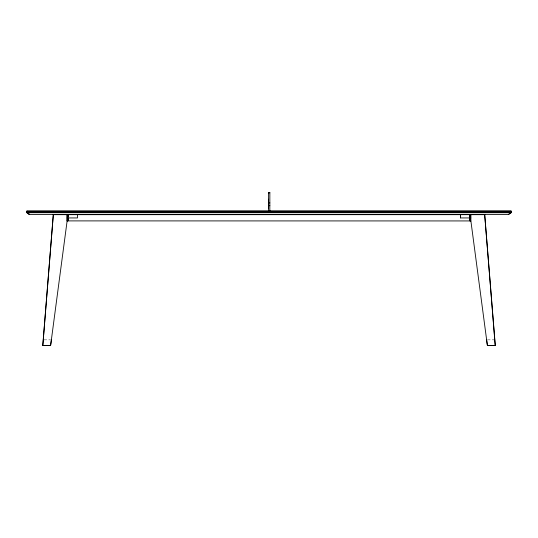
<?xml version="1.0" encoding="UTF-8"?>
<svg xmlns="http://www.w3.org/2000/svg" width="538" height="538" viewBox="0 0 538 538"><rect width="100%" height="100%" fill="white"/><g stroke="black" fill="none" stroke-linecap="round" stroke-linejoin="round"><path stroke-width="0.4" stroke-dasharray="2.69 2.02" d="M44.055 339.855L50.485 339.855M487.515 339.855L493.951 339.855"/><path stroke-width="0.81" d="M68.245 219.558L68.245 218.784L68.245 219.484M68.245 216.222L68.245 215.449L68.192 216.047M268.455 199.228L268.422 205.543M469.815 218.926L469.768 219.316M469.761 218.831L469.761 219.558M469.761 215.57L469.761 215.906M26.954 211.125L26.934 212.692L511.066 212.692L511.053 211.064L26.9 211.111L26.934 212.692L29.657 214.568L508.423 214.541L511.006 212.692L511.053 211.064L511.066 212.692L508.363 214.541M495.202 345.564L484.684 214.575L495.29 345.477L487.482 345.564M42.798 345.564L53.316 214.575L42.798 345.477L50.525 345.564M67.115 220.99L50.626 345.477L42.717 345.477M50.754 344.495L51.366 339.902M67.539 217.977L67.539 214.568M470.468 214.568L470.468 217.977M269.767 203.122L269.767 202.712M268.455 192.469L269.854 192.517L269.82 211.057M269.854 192.799L268.422 192.846M268.455 210.667L269.854 210.701M269.854 205.684L268.422 205.684M268.422 205.455L268.455 208.394M29.577 214.541L26.9 212.618L511.039 212.631M486.634 339.902L487.246 344.495M511.046 211.125L26.9 211.111M495.29 345.477L487.374 345.477L470.891 220.99M53.215 214.669L484.785 214.669M68.192 215.98L68.245 215.469M67.216 217.937L77.499 217.937L77.479 214.615M460.528 217.937L460.548 214.568L460.501 217.937L470.79 217.937M469.815 219.235L469.761 218.865M67.089 220.896L67.129 214.568L67.089 220.896L470.871 220.936L470.918 214.615M268.435 202.691L268.509 203.122M26.961 212.631L29.63 214.507M268.455 211.057L268.455 192.436M67.882 214.615L67.835 220.936L67.929 217.756M68.245 218.805L68.245 219.322M470.01 215.092L470.01 216.585M470.01 218.428L470.01 219.921M469.822 215.449L469.822 216.229M469.822 218.784L469.822 219.565M68.178 215.449L68.178 216.229M68.178 218.784L68.178 219.565M67.996 215.092L67.996 216.585M67.996 218.428L67.996 219.921M67.916 215.556L67.916 216.115M470.165 214.568L470.077 220.936L470.165 214.568"/></g></svg>
